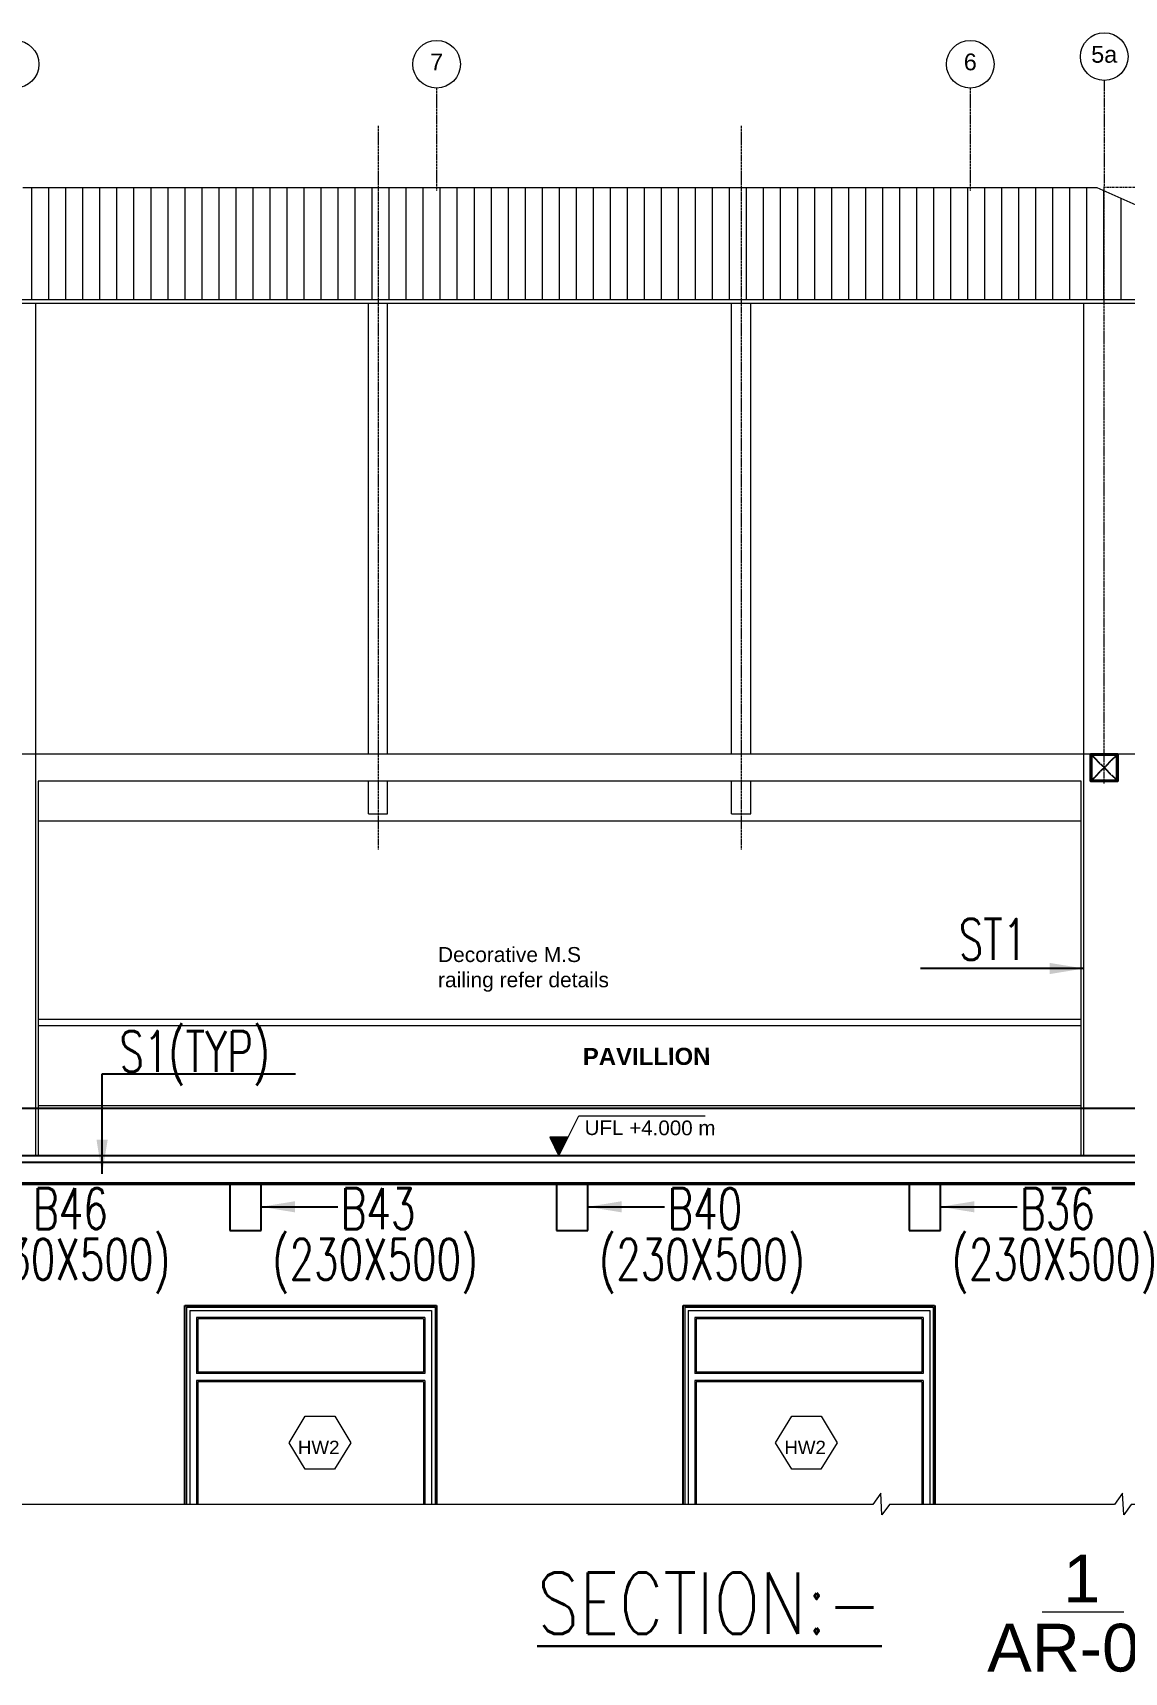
# Model space of a CAD drawing. Header units: millimetres. Extents: x 2659630 to 6742168, y -2425387 to -732288.
# Drawn here: x 3655426 to 3663443, y -1436945 to -1424907 of the extents above; entities that cross this region are included whole.
import ezdxf
from ezdxf.enums import TextEntityAlignment as Align

# ---------------------------------------------------------------- set-up
doc = ezdxf.new("R2010")
doc.units = ezdxf.units.MM
for name, pattern in [('Centre', [31.75, 6.35, -4.7625, 15.875, -4.7625]), ('Grid Line', [22.225, 12.7, -3.175, 3.175, -3.175]), ('Hidden', [7.14375, 4.7625, -2.38125])]:
    doc.linetypes.add(name, pattern=pattern)
for name, color, linetype, lineweight in [('A-AREA-IDEN', 2, 'Continuous', 9), ('A-DOOR', 31, 'Continuous', 18), ('A-DOOR-FRAM', 31, 'Continuous', 18), ('A-FLOR-HRAL', 11, 'Continuous', 18), ('A-FLOR-LEVL', 51, 'Continuous', 9), ('A-GLAZ-IDEN', 152, 'Continuous', 9), ('A-GRID-MODE', 80, 'Continuous', 0), ('A-hatch', 253, 'Continuous', 0), ('A-PLASTER', 50, 'Continuous', 0), ('A-ROOF', 6, 'Continuous', 0), ('A-ROOF-PATT', 132, 'Continuous', 0), ('A-STAIRS', 31, 'Continuous', 18), ('A-TEXT', 211, 'Continuous', 9), ('A-WALL', 113, 'Continuous', 9), ('elevation 02', 2, 'Continuous', 9), ('G-ANNO-DIMS', 111, 'Continuous', 9), ('G-ANNO-SYMB', 111, 'Continuous', 9), ('I-WALL', 2, 'Continuous', 18), ('S-GRID', 1, 'Continuous', 9), ('section-steel', 27, 'Continuous', 30)]:
    doc.layers.add(name, color=color, linetype=linetype, lineweight=lineweight)
for name, color, linetype in [('A-LINE-1 HIDDEN', 1, 'Continuous'), ('A-MOULDING', 20, 'Continuous'), ('S-BEAM NO', 3, 'Continuous'), ('S-COLUMN NO', 2, 'Continuous'), ('S-CONCRET LINE', 4, 'Continuous'), ('S-DIM-1', 5, 'Continuous'), ('S-TITIL', 6, 'Continuous')]:
    doc.layers.add(name, color=color, linetype=linetype)
doc.styles.add('Arial', font='arial.ttf', dxfattribs={"height": 123})
doc.styles.add('Arial_1', font='arial.ttf', dxfattribs={"height": 98.353293})
doc.styles.add('Arial_5', font='arial.ttf', dxfattribs={"height": 108.188623})
doc.styles.add('Arial_B', font='arialbd.ttf', dxfattribs={"height": 125.853552})
doc.styles.add('ROMANS', font='r.shx', dxfattribs={"width": 0.7})
doc.dimstyles.new('dim100', dxfattribs={"dimtxt": 250, "dimasz": 250, "dimexe": 200, "dimexo": 200, "dimgap": 100, "dimtad": 1, "dimdec": 0, "dimrnd": 1, "dimzin": 0, "dimdsep": 46, "dimtxsty": 'ROMANS', "dimcen": 0, "dimclrd": 5, "dimclre": 5, "dimclrt": 4, "dimadec": 0, "dimazin": 0, "dimtfac": 1, "dimtdec": 0, "dimtix": 1, "dimtofl": 0, "dimtmove": 2, "dimatfit": 3, "dimfxl": 1, "dimtolj": 1, "dimtzin": 0, "dimlwd": -1, "dimlwe": -1, "dimarcsym": 0})
doc.dimstyles.new('dim33.33', dxfattribs={"dimtxt": 250, "dimasz": 250, "dimexe": 200, "dimexo": 200, "dimgap": 100, "dimtad": 1, "dimdec": 0, "dimlfac": 0.333331, "dimzin": 0, "dimdsep": 46, "dimtxsty": 'ROMANS', "dimcen": 0, "dimclrd": 5, "dimclre": 5, "dimclrt": 4, "dimadec": 0, "dimazin": 0, "dimtfac": 1, "dimtdec": 0, "dimtix": 1, "dimtofl": 0, "dimtmove": 2, "dimatfit": 3, "dimfxl": 1, "dimtolj": 1, "dimtzin": 0, "dimlwd": -1, "dimlwe": -1, "dimarcsym": 0})

# ---------------------------------------------------------------- blocks, each defined once
blk = doc.blocks.new('Spot section')
at = {"layer": 'G-ANNO-DIMS'}
h = blk.add_hatch(color=256, dxfattribs=at)
h.dxf.hatch_style = 1
h.paths.add_polyline_path([(0, 136), (67, 0), (135, 136)])
blk.add_lwpolyline([(135, 136), (0, 136), (67, 0), (213, 294), (1141, 294)], dxfattribs=at)
blk = doc.blocks.new('Grid - M_Grid Head - Circle-24584-GROUND FLOOR PLAN-01')
at = {"layer": 'A-GRID-MODE'}
blk.add_circle((0, 0), 3.5, dxfattribs=at)

msp = doc.modelspace()

# ---------------------------------------------------------------- hatches: boundary and pattern name
at = {"layer": 'A-hatch', "lineweight": -3}
h = msp.add_hatch(color=256, dxfattribs=at)
h.dxf.hatch_style = 1
h.paths.add_polyline_path([(3663389.869, -1430208.796), (3663201.869, -1430208.795), (3663201.87, -1430396.795), (3663389.87, -1430396.795)], flags=16)
h.paths.add_polyline_path([(3663395.869, -1430202.796), (3663195.869, -1430202.795), (3663195.87, -1430402.795), (3663395.87, -1430402.795)])
at = {"layer": 'A-ROOF-PATT', "lineweight": 18}
h = msp.add_hatch(dxfattribs=at)
h.set_pattern_fill('ANSI31', color=256, scale=1000, angle=45, style=0)
h.set_pattern_definition([(90, (3470169.3, -1453088.83), (-125, 0), [])])
h.paths.add_polyline_path([(3655353.415, -1426042.31), (3653497.609, -1426868.568), (3665097.215, -1426868.568), (3663241.407, -1426042.309)])

# ---------------------------------------------------------------- linework, layer by layer
at = {"layer": 'A-DOOR'}
for p, q in [((3656579.412, -1434289.769), (3658355.412, -1434289.769)), ((3660239.412, -1434289.769), (3662015.412, -1434289.769)), ((3658305.412, -1434339.769), (3656629.412, -1434339.769)), ((3658295.412, -1434349.769), (3656639.412, -1434349.769)), ((3661965.412, -1434339.769), (3660289.412, -1434339.769)), ((3661955.412, -1434349.769), (3660299.412, -1434349.769)), ((3658305.412, -1434752.746), (3656629.412, -1434752.746)), ((3658295.412, -1434742.746), (3656639.412, -1434742.746)), ((3661965.412, -1434752.746), (3660289.412, -1434752.746)), ((3661955.412, -1434742.746), (3660299.412, -1434742.746)), ((3658305.412, -1434802.746), (3656629.412, -1434802.746)), ((3658295.412, -1434812.746), (3656639.412, -1434812.746)), ((3661965.412, -1434802.746), (3660289.412, -1434802.746)), ((3661955.412, -1434812.746), (3660299.412, -1434812.746))]:
    msp.add_line(p, q, dxfattribs=at)
at = {"layer": 'A-DOOR-FRAM'}
for p, q in [((3656579.412, -1434289.769), (3656579.412, -1435713.331)), ((3658355.412, -1434289.769), (3658355.412, -1435713.331)), ((3660239.412, -1434289.769), (3660239.412, -1435713.331)), ((3662015.412, -1434289.769), (3662015.412, -1435713.331)), ((3656629.412, -1434339.769), (3656629.412, -1434752.746)), ((3656639.412, -1434349.769), (3656639.412, -1434742.746)), ((3658295.412, -1434349.769), (3658295.412, -1434742.746)), ((3658305.412, -1434339.769), (3658305.412, -1434752.746)), ((3660289.412, -1434339.769), (3660289.412, -1434752.746)), ((3660299.412, -1434349.769), (3660299.412, -1434742.746)), ((3661955.412, -1434349.769), (3661955.412, -1434742.746)), ((3661965.412, -1434339.769), (3661965.412, -1434752.746)), ((3656629.412, -1434802.746), (3656629.412, -1435713.331)), ((3656639.412, -1434812.746), (3656639.412, -1435713.331)), ((3658295.412, -1434812.746), (3658295.412, -1435713.331)), ((3658305.412, -1434802.746), (3658305.412, -1435713.331)), ((3660289.412, -1434802.746), (3660289.412, -1435713.331)), ((3660299.412, -1434812.746), (3660299.412, -1435713.331)), ((3661955.412, -1434812.746), (3661955.412, -1435713.331)), ((3661965.412, -1434802.746), (3661965.412, -1435713.331))]:
    msp.add_line(p, q, dxfattribs=at)
at = {"layer": 'A-FLOR-HRAL'}
for p, q in [((3663125.87, -1432152.875), (3655465.803, -1432152.875)), ((3663125.87, -1432197.875), (3655465.803, -1432197.875))]:
    msp.add_line(p, q, dxfattribs=at)
at = {"layer": 'A-FLOR-LEVL', "linetype": 'Centre', "lineweight": 9}
msp.add_line((3679347.708, -1426042.306), (3663295.87, -1426042.308), dxfattribs=at)
at = {"layer": 'A-GLAZ-IDEN'}
for points in [[(3657642.2, -1435455.442), (3657427.482, -1435455.442), (3657309.475, -1435260.55), (3657427.482, -1435065.659), (3657643.793, -1435065.659), (3657761.799, -1435260.55), (3657642.2, -1435455.442)], [(3661214.979, -1435455.442), (3661000.261, -1435455.442), (3660882.254, -1435260.55), (3661000.261, -1435065.659), (3661216.572, -1435065.659), (3661334.578, -1435260.55), (3661214.979, -1435455.442)]]:
    msp.add_lwpolyline(points, close=True, dxfattribs=at)
at = {"layer": 'A-LINE-1 HIDDEN', "linetype": 'Hidden', "ltscale": 0.5}
for p, q in [((3663201.869, -1430208.79), (3663389.87, -1430396.79)), ((3663201.87, -1430396.79), (3663389.869, -1430208.79))]:
    msp.add_line(p, q, dxfattribs=at)
at = {"layer": 'A-LINE-1 HIDDEN', "linetype": 'Hidden'}
msp.add_line((3647412.412, -1432802.879), (3671162.412, -1432802.878), dxfattribs=at)
for points in [[(3656542.412, -1435713.331), (3656542.412, -1434252.769), (3658392.412, -1434252.769), (3658392.412, -1435713.331)], [(3660202.412, -1435713.331), (3660202.412, -1434252.769), (3662052.412, -1434252.769), (3662052.412, -1435713.331)]]:
    msp.add_lwpolyline(points, dxfattribs=at)
at = {"layer": 'A-MOULDING'}
msp.add_line((3671182.412, -1433152.875), (3647432.412, -1433152.875), dxfattribs=at)
at = {"layer": 'A-PLASTER'}
msp.add_line((3647424.412, -1433364.875), (3671170.412, -1433364.875), dxfattribs=at)
at = {"layer": 'A-ROOF', "linetype": 'Continuous'}
for p, q in [((3655353.415, -1426042.31), (3663241.407, -1426042.309)), ((3663241.407, -1426042.309), (3668632.413, -1428442.54)), ((3665097.215, -1426868.568), (3653497.609, -1426868.568)), ((3665085.826, -1426894.148), (3653508.998, -1426894.148)), ((3663125.87, -1430695.887), (3655465.803, -1430695.887))]:
    msp.add_line(p, q, dxfattribs=at)
at = {"layer": 'A-STAIRS'}
msp.add_lwpolyline([(3677464.07, -1435713.331), (3665269.763, -1435713.331), (3665215.374, -1435789.232), (3665206.968, -1435630.705), (3665147.76, -1435713.331), (3663493.743, -1435713.331), (3663439.354, -1435789.232), (3663430.948, -1435630.705), (3663371.74, -1435713.331), (3661717.724, -1435713.331), (3661663.334, -1435789.232), (3661654.952, -1435631.149), (3661595.72, -1435713.331), (3643968.672, -1435713.331)], dxfattribs=at)
at = {"layer": 'A-WALL'}
for p, q in [((3675900.412, -1430202.79), (3647162.413, -1430202.795)), ((3663125.87, -1430402.787), (3655465.803, -1430402.789)), ((3655465.803, -1430402.789), (3655465.803, -1433152.875)), ((3663125.87, -1433152.875), (3663125.87, -1430402.787)), ((3655465.803, -1432782.867), (3663125.87, -1432782.872))]:
    msp.add_line(p, q, dxfattribs=at)
at = {"layer": 'elevation 02', "color": 2}
for p, q in [((3655445.803, -1426894.148), (3655445.803, -1433152.875)), ((3657892.492, -1430202.793), (3657892.492, -1426894.148)), ((3658032.492, -1430202.793), (3658032.492, -1426894.148)), ((3660559.181, -1430202.793), (3660559.181, -1426894.148)), ((3660699.181, -1430202.793), (3660699.181, -1426894.148)), ((3663145.87, -1433152.875), (3663145.87, -1426894.148)), ((3657892.492, -1430642.575), (3657892.492, -1430402.788)), ((3658032.492, -1430642.575), (3658032.492, -1430402.788)), ((3660559.181, -1430642.575), (3660559.181, -1430402.788)), ((3660699.181, -1430642.575), (3660699.181, -1430402.788)), ((3657892.492, -1430642.575), (3658032.492, -1430642.575)), ((3660559.181, -1430642.575), (3660699.181, -1430642.575))]:
    msp.add_line(p, q, dxfattribs=at)
at = {"layer": 'G-ANNO-SYMB'}
msp.add_line((3662839.974, -1436501.198), (3663439.974, -1436501.198), dxfattribs=at)
at = {"layer": 'I-WALL'}
for p, q in [((3656554.412, -1434264.769), (3656554.412, -1435713.331)), ((3660214.412, -1434264.769), (3660214.412, -1435713.331))]:
    msp.add_line(p, q, dxfattribs=at)
for points in [[(3656554.412, -1434264.769), (3658380.412, -1434264.769), (3658380.412, -1435713.331)], [(3660214.412, -1434264.769), (3662040.412, -1434264.769), (3662040.412, -1435713.331)]]:
    msp.add_lwpolyline(points, dxfattribs=at)
at = {"layer": 'S-CONCRET LINE'}
for p, q in [((3656872.412, -1433352.792), (3656872.412, -1433702.796)), ((3657102.412, -1433702.796), (3657102.412, -1433352.792)), ((3659272.412, -1433352.792), (3659272.412, -1433702.796)), ((3659502.412, -1433702.796), (3659502.412, -1433352.792)), ((3661862.412, -1433352.792), (3661862.412, -1433702.796)), ((3662092.412, -1433702.796), (3662092.412, -1433352.792)), ((3656872.412, -1433702.796), (3657102.412, -1433702.796)), ((3659272.412, -1433702.796), (3659502.412, -1433702.796)), ((3661862.412, -1433702.796), (3662092.412, -1433702.796))]:
    msp.add_line(p, q, dxfattribs=at)
msp.add_lwpolyline([(3671412.412, -1433202.795), (3647412.412, -1433202.795), (3647412.412, -1432802.879), (3646928.95, -1432802.879, 0.985676403), (3646932.41, -1433042.847), (3646932.409, -1433267.838), (3647062.412, -1433267.838), (3647062.411, -1433462.813), (3647182.412, -1433462.813), (3647182.412, -1433702.875), (3647412.412, -1433702.875), (3647412.412, -1433352.795), (3671182.412, -1433352.795)], format="xyb", dxfattribs=at)
at = {"layer": 'S-GRID', "linetype": 'Grid Line'}
for p, q in [((3663295.87, -1425256.623), (3663295.87, -1426042.308)), ((3658392.412, -1425312.295), (3658392.412, -1426068.4)), ((3662312.412, -1425312.295), (3662312.412, -1426068.4)), ((3657962.492, -1425588.796), (3657962.492, -1430903.471)), ((3660629.181, -1425588.796), (3660629.181, -1430903.471)), ((3663295.87, -1430418.855), (3663295.87, -1426035.375))]:
    msp.add_line(p, q, dxfattribs=at)
at = {"layer": 'section-steel'}
for points in [[(3663395.869, -1430202.79), (3663195.869, -1430202.79), (3663195.87, -1430402.79), (3663395.87, -1430402.79)], [(3663389.869, -1430208.79), (3663201.869, -1430208.79), (3663201.87, -1430396.79), (3663389.87, -1430396.79)]]:
    msp.add_lwpolyline(points, close=True, dxfattribs=at)

# ---------------------------------------------------------------- block references
at = {"layer": 'A-GRID-MODE', "xscale": 49.99999999999998, "yscale": 49.99999999999998, "zscale": 49.99999999999998}
for p in [(3655295.803, -1425137.295), (3658392.412, -1425137.295), (3662312.412, -1425137.295), (3663295.87, -1425081.623)]:
    msp.add_blockref('Grid - M_Grid Head - Circle-24584-GROUND FLOOR PLAN-01', p, dxfattribs=at)
at = {"layer": 'G-ANNO-DIMS'}
msp.add_blockref('Spot section', (3659224.155, -1433152.874), dxfattribs=at)

# ---------------------------------------------------------------- texts
at = {"layer": 'A-AREA-IDEN', "insert": (3659934.708, -1432360.491), "char_height": 125.8536, "width": 1345.94379, "attachment_point": 2, "rotation": 0.1314106, "line_spacing_factor": 0.938532, "style": 'Arial_B'}
msp.add_mtext('PAVILLION', dxfattribs=at)
at = {"layer": 'A-GLAZ-IDEN', "char_height": 98.3533, "width": 244.8, "attachment_point": 8, "line_spacing_factor": 0.938532, "style": 'Arial_1'}
for insert in [(3657526.142, -1435344.15), (3661098.921, -1435344.15)]:
    msp.add_mtext('HW2', dxfattribs=dict(at, insert=insert))
at = {"layer": 'A-TEXT', "insert": (3658402.487, -1431620.333), "char_height": 110, "width": 1388.15121, "attachment_point": 1, "line_spacing_factor": 1.010232, "style": 'Arial_1'}
msp.add_mtext('Decorative M.S railing refer details', dxfattribs=at)
at = {"layer": 'G-ANNO-DIMS', "insert": (3659479.294, -1432892.511), "char_height": 108.18862, "width": 1040.12588, "attachment_point": 1, "rotation": 359.8685894, "line_spacing_factor": 0.938532, "style": 'Arial_5'}
msp.add_mtext('UFL +4.000 m', dxfattribs=at)
at = {"layer": 'G-ANNO-SYMB', "width": 325.02824, "attachment_point": 2, "line_spacing_factor": 0.938532, "style": 'Arial_1'}
for s, insert, char_height in [('1', (3663130.818, -1436082.704, 0), 350.545), ('AR-06', (3663130.818, -1436589.84, 0), 350.5449)]:
    msp.add_mtext(s, dxfattribs=dict(at, insert=insert, char_height=char_height))
at = {"layer": 'S-BEAM NO', "style": 'ROMANS', "width": 0.7}
for s, p in [('ST1', (3662479.164, -1431564.012, 0)), ('S1(TYP)', (3656615.457, -1432387.009, 0)), ('B46', (3655702.537, -1433542.054, 0)), ('B43', (3657962.537, -1433542.054, 0)), ('B40', (3660362.537, -1433542.054, 0)), ('B36', (3662952.537, -1433542.054, 0)), ('(230X500)', (3655681.631, -1433913.245)), ('(230X500)', (3657941.631, -1433913.245)), ('(230X500)', (3660341.631, -1433913.245)), ('(230X500)', (3662931.631, -1433913.245))]:
    msp.add_text(s, height=300, dxfattribs=at).set_placement(p, align=Align.MIDDLE_CENTER)
at = {"layer": 'S-TITIL', "lineweight": 30, "style": 'ROMANS', "width": 0.8}
msp.add_text('%%USECTION:-', height=450, dxfattribs=at).set_placement((3659131.601, -1436664.053))

# ---------------------------------------------------------------- leaders
at = {"layer": 'S-COLUMN NO', "ltscale": 2500, "path_type": 1}
msp.add_leader([(3663145.87, -1431777.831), (3661946.847, -1431777.831)], dimstyle='dim100', override={"dimgap": 100, "dimtad": 0}, dxfattribs=at)
at = {"layer": 'S-COLUMN NO', "ltscale": 1200}
msp.add_leader([(3655935.054, -1433285.387), (3655935.054, -1432552.173), (3657354.548, -1432552.173)], dimstyle='dim100', override={"dimgap": 100, "dimtad": 0}, dxfattribs=at)
at = {"layer": 'S-DIM-1'}
for points in [[(3657102.412, -1433527.794), (3657666.096, -1433527.794)], [(3659502.412, -1433527.794), (3660066.096, -1433527.794)], [(3662092.412, -1433527.794), (3662656.096, -1433527.794)]]:
    msp.add_leader(points, dimstyle='dim33.33', dxfattribs=at)

# ---------------------------------------------------------------- next in the draw order: texts
at = {"layer": 'A-GRID-MODE', "width": 114, "attachment_point": 2, "line_spacing_factor": 0.938532, "style": 'Arial', "bg_fill": 3, "box_fill_scale": 1.25, "bg_fill_color": 0, "bg_fill_transparency": 0}
for s, insert, char_height in [('5a', (3663295.809, -1425003.472), 122.9416), ('7', (3658392.351, -1425059.144), 122.942), ('6', (3662312.351, -1425059.144), 122.942)]:
    msp.add_mtext(s, dxfattribs=dict(at, insert=insert, char_height=char_height))

doc.saveas('drawing.dxf')
